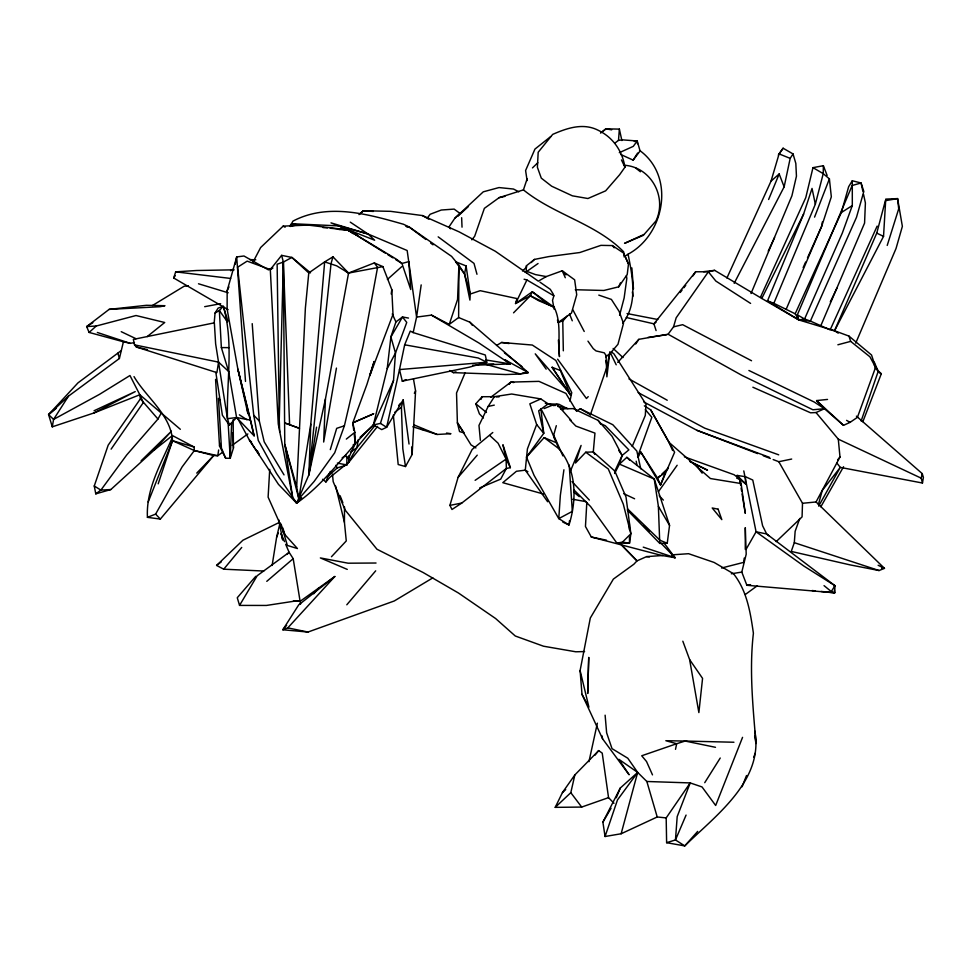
<?xml version="1.0" encoding="UTF-8"?>
<svg xmlns="http://www.w3.org/2000/svg" width="972" height="972" viewBox="0 0 972 972"><rect width="100%" height="100%" fill="white"/><g stroke="black" fill="none" stroke-linecap="round" stroke-linejoin="round"><path stroke-width="1.46" d="M272.221 267.835L268.466 269.888L243.984 256L236.706 256.924L227.156 290.737L227.132 309.157L237.861 369.093L247.957 413.853L246.791 406.624M745.281 549.35L745.293 527.662L746.204 554.186L741.794 572.071L746.873 585.29L834.669 592.811L834.972 585.703L766.653 533.956L756.07 531.793L743.787 470.91M331.464 556.749L346.275 540.93L344.428 522.268L344.513 506.91M413.173 332.582L410.269 331.1L404.668 344.793L399.492 369.579L402.287 381.146L469.209 367.209L486.802 362.216L485.307 354.999L413.173 332.582L416.587 317.091L431.471 315.122L449.234 324.393L458.626 317.54L458.93 265.271L451.579 256.365L409.212 227.023L403.465 224.253C367.89 214.132 327.953 202.711 292.949 221.118L290.191 226.148M346.895 456.524L346.834 464.968L337.187 467.921L327.916 476.438L325.912 481.978L322.546 479.281M227.898 321.125L223.305 306.302L219.356 310.518L221.361 347.575L228.627 371.45L236.597 417.547L229.368 425.068L227.472 418.677C226.427 381.401 233.948 342.691 223.305 306.302L218.117 308.124L215.055 313.045L214.205 322.777M587.963 341.148L593.212 348.596L596.055 350.941L604.305 352.836L606.03 355.473L606.88 376.844L609.675 353.213M877.145 226.099L830.161 329.873L810.393 321.076L798.85 319.946L761.793 298.453L760.821 296.46L805.776 197.62L812.981 167.646L823.357 165.714L823.235 173.648L815.338 204.217L773.834 303.3L795.181 313.798L798.85 319.946L834.535 330.759L848.957 336.093L871.544 355.023L875.59 367.295L857.426 417.328L850.075 422.358L843.502 425.335L824.45 408.702L816.589 400.573L827.524 399.431M279.705 432.115L279.268 419.552L283.362 262.063L281.625 255.357L291.879 257.434L310.53 272.853M862.929 191.545L861.083 182.991L852.177 185.482L797.344 314.843L804.573 319.01L810.393 321.076L856.502 217.303L863.816 191.472L861.083 182.991L852.298 180.768L852.31 205.554L842.287 233.146L804.573 319.01L798.85 319.946L767.528 300.87L803.601 214.071L812.033 188.422L815.338 204.217M773.153 459.549L778.791 461.712L802.508 503.289L802.07 516.897L776.178 541.623M316.568 427.17L308.865 474.846L310.785 424.181L324.66 261.893L332.959 256.827L348.559 273.059L325.426 399.055L308.865 474.846L296.618 503.156L278.454 484.348L249.415 440.097L237.435 417.96M231.676 422.626L230.23 458.298L225.674 458.249L219.526 446.051L215.577 379.347M325.426 399.055L323.676 442.029L336.446 368.084M222.612 452.235L217.801 455.722L213.694 455.552L160.344 519.072L147.428 517.347C145.934 488.26 161.668 462.757 172.554 436.865M348.559 273.059L374.329 262.926L377.586 267.336L363.2 345.315L344.392 425.809L334.72 452.77L314.102 481.492L298.854 498.818L296.667 486.948L305.378 308.112L308.78 272.938L324.66 261.893L336.701 265.842L348.559 273.059L382.883 266.62L391.789 289.607L393.016 314.345L369.749 375.775L374.184 361.535M831.619 330.164L834.535 330.759L883.536 236.378L885.747 199.114L897.593 198.604L902.368 226.355L896.038 248.492L855.725 343.128M393.332 415.068L398.192 464.531L405.494 466.536L412.14 454.459L415.579 390.963L413.477 378.995M269.718 469.379L268.114 497.142L284.82 534.527L297.432 548.548L287.348 545.438L281.09 524.066M283.204 532.607L283.387 529.643M742.559 737.347L715.671 805.484L702.027 786.943L690.205 782.922L666.184 817.914L666.622 842.688L684.75 845.907C715.696 815.52 763.858 780.808 754.855 731.151M393.514 380.526L373.37 424.91L380.441 423.415L393.514 380.526L395.483 353.03L406.758 322.425L402.493 316.981L395.92 321.926L390.89 336.956L387.221 368.607L373.37 424.91C346.87 450.158 327.005 482.003 296.618 503.156L293.994 499.523M802.508 503.289L816.055 501.965L884.471 568.341L879.077 570.54L850.002 564.866L791.257 551.428L794.306 542.68L795.145 531.307L799.762 518.465M601.206 423.865L605.337 425.748L628.872 449.89L622.153 455.443L619.443 464.118L654.253 479.062L669.55 525.378L667.229 543.275L659.769 543.409L658.384 506.363L654.253 479.062L626.855 457.326L619.443 464.118L614.62 473.473M615.057 142.993L618.496 140.369L619.371 129.118L605.896 128.839L600.538 133.091M553.833 405.64L548.196 403.866L540.821 398.933L529.837 403.842L536.653 424.497L527.419 448.906L525.293 470.156L547.637 501.746M586.809 502.536L585.46 526.484L591.316 537.018L661.142 555.328L675.066 557.721L664.338 543.421M308.865 474.846L331.051 263.558L332.959 256.827M606.054 356.809L606.03 355.473M569.155 523.556L569.483 520.713M625.567 257.483L628.495 263.983L627.232 274.456L618.702 286.825L603.855 290.47L575.29 289.729M134.525 344.866L218.542 362.131L216.902 372.628L136.384 347.016L134.525 344.866L133.358 339.398L214.35 322.838L215.638 343.857L227.472 418.677L236.597 417.547L250.594 420.135L254.129 435.845L236.597 417.547M391.218 294.006L391.789 289.607M563.918 469.78L560.346 495.331L558.779 518.611L568.997 524.977C576.967 499.608 576.7 469.986 558.912 448.724C553.068 435.322 547.977 421.605 540.869 408.677L543.749 433.378L526.496 457.083L534.041 475.308L558.779 518.611L572.338 511.369L569.203 465.066M421.18 284.905L416.587 317.091L407.159 250.509L368.145 234.058L331.002 222.867L374.633 240.23L368.145 234.058L350.285 222.151M744.248 558.05L743.629 562.387L721.576 568.025M218.651 449.975L217.801 455.722L194.339 450.558L172.518 440.705C171.06 414.995 146.152 397.414 134.002 376.601M822.361 221.908L821.705 226.197L786.069 309.521M180.342 429.296L139.822 394.753L93.956 412.966L52.281 426.83L48.6 414.631L68.465 396.163L119.398 358.486L123.42 341.78L130.272 343.347L134.44 342.569M272.124 565.449L276.619 537.237L280.045 522.936M310.785 424.181L298.854 498.818L284.772 444.313L283.362 262.063L291.879 257.434L308.78 272.938M836.831 462.964L840.27 467.386L922.464 483.023L923.4 477.41L922.221 473.607L856.405 416.138M52.281 426.83L53.582 419.418L68.465 396.163M358.34 439.49L356.87 447.776L346.834 464.968L337.345 463.085M590.308 415.008L607.038 366.663L609.59 353.091M666.184 817.914L657.218 816.978L646.842 781.488L637.668 772.412L618.897 759.326L629.103 774.757L602.567 738.805L581.997 694.336L580.102 670.558L590.32 618.01L613.368 579.093L633.853 564.234L637.012 560.856L646.599 556.616L663.098 555.474M345.072 455.783L348.438 458.395L348.972 455.564M464.531 273.922L466.086 265.939L455.576 261.723L464.531 273.922L470.241 294.042L469.926 300.093L464.531 273.922L458.93 265.271L457.569 299.473L449.234 324.393M235.236 264.299L236.706 256.924L245.503 381.401M569.944 401.181L571.743 392.676L555.838 360.454L532.328 345.048L501.601 342.472L496.558 345.449M734.188 283.302L784.149 186.843L790.175 158.375L793.043 153.941L783.104 148.218L779.082 153.892L771.027 181.156L726.922 278.004M675.504 749.339L676.694 743.714L685.139 741.053L733.945 742.244M588.947 761.671L597.367 723.168M922.464 483.023L921.201 478.175L922.221 473.607M608.545 797.635L581.693 807.064L555.219 807.355L570.807 792.678L574.853 774.927L598.667 750.603L602.227 753.118L608.545 797.635L614 803.273M405.494 466.536L402.821 448.821L401.424 407.292L403.198 399.857L409.03 444.034M639.515 150.356C675.552 176.187 664.872 234.386 628.082 254.202C632.529 276.753 638.094 303.385 622.773 323.251M605.058 836.503L617.475 799.932L637.668 772.412L620.258 788.073L602.895 822.142L605.058 836.503L621.132 833.757L637.668 772.412L627.791 758.221L612.02 748.647L606.637 732.827L605.119 715.185M619.577 315.293L624.133 298.003L626.818 278.539L626.442 275.647M838.229 333.141L834.535 330.759L876.744 233.134L885.383 200.669L897.593 198.604L898.711 208.81L887.217 245.43M818.4 504.504L822.276 490.435L840.27 467.386L818.679 506.133M554.805 439.563L553.676 435.177L556.312 425.7M795.181 313.798L841.339 212.54L848.653 186.697L852.298 180.768M479.731 487.908L500.702 479.135L506.363 468.468L506.096 459.1L502.913 444.739L510.385 467.666L506.363 468.468L461.797 503.034L451.992 509.486L449.915 505.379L458.067 477.41L472.161 449.453L492.792 432.504M617.718 362.386L638.847 339.337L668.08 334.222L673.535 326.847L676.172 317.795L708.357 271.82L714.639 270.35L761.793 298.453L803.601 214.071M219.526 446.051L220.304 443.439M557.442 320.043L558.171 322.473L571.487 313.069L576.712 294.771L574.646 279.827L562.253 270.787L546.264 276.57L538.33 281.163L526.447 272.853L526.071 266.049L534.466 259.415L548.767 256.596L579.822 252.526L600.927 245.357L612.372 245.576L623.502 252.999L628.495 263.983M330.298 449.611L336.689 428.336L344.392 425.809M233.146 419.722L233.438 448.043L230.23 458.298L228.104 422.419M374.074 361.584L366.942 384.377L352.824 422.808L353.711 430.171M228.128 309.655L173.709 278.004L175.677 271.844L196.599 270.508L234.155 269.827M158.193 483.837L172.518 440.705L194.108 447.011L194.339 450.558L182.092 466.949L155.617 514.115L147.428 517.347M471.845 239.829L474.664 236.281L484.372 208.348L499.134 197.656L523.434 189.88L527.128 178.812M194.108 447.011L172.421 435.541L154.548 449.769L110.832 489.548L95.778 493.849L94.26 486L108.184 445.152L140.43 398.799L139.822 394.753L129.969 375.52L99.581 394.304L53.582 419.418L48.6 414.631L77.967 382.883L120.552 351.099M861.131 421.034L878.214 371.328L874.253 362.131M637.571 456.937L651.848 417.28L645.311 409.649M539.995 282.172L550.286 289.328L553.214 294.042L553.846 295.804L552.533 300.336L554.101 309.157M664.763 473.935L660.535 484.992L640.742 451.944L638.13 457.265M862.857 421.702L881.312 373.77L875.189 367.938M814.56 217.12L829.395 178.872L823.235 173.648L812.981 167.646M276.619 537.237L278.247 533.069M742.098 786.773L746.508 775.534M753.677 757.273L755.329 753.057M290.64 226.512L291.746 223.706L339.264 225.917L368.145 234.058M148.181 502.014L172.518 440.705M616.272 797.745L620.258 788.073M768.621 199.491L779.167 173.976L784.149 186.843M570.187 471.699L581.098 445.431L575.497 463.012L585.776 452.223L593.285 451.931L614.802 471.043L626.017 496.984L630.864 533.786L629.504 543.202L616.892 543.105L590.599 506.534L574.039 490.01M751.016 293.532L791.913 195.797L796.445 176.187L795.825 163.43L793.043 153.941M821.024 325.243L864.57 223.098L865.396 202.941L863.549 194.388M465.09 372.859L456.536 392.992L457.387 422.771L459.537 431.568L464.13 432.929L457.387 422.771L471.019 444.884L475.903 447.934M480.958 399.456L482.112 396.722L494.371 396.685L511.673 394.012L540.821 398.933M686.074 815.083L675.467 839.942L666.622 842.688M632.213 446.476L645.299 415.433L645.979 404.218L613.842 353.735L611.461 352.083M618.702 286.825L620.403 282.901M803.151 267.592L805.63 262.075M807.477 257.932L821.705 226.197L831.327 196.818L829.395 178.872M348.438 458.395L355.315 443.426L354.853 432.321L352.824 422.808L373.6 413.793L352.824 422.808M614.547 471.785L622.153 455.443L612.093 436.319L598.12 420.366L573.237 408.629L560.589 408.835M768.232 251.08L774.587 237.581M227.156 290.737L228.967 286.91M553.846 295.804L526.909 279.96L515.537 303.543L530.323 295.804L532.304 291.782L554.113 307.201C561.682 322.23 557.782 340.431 559.459 356.603L558.414 339.981M327.916 476.438L330.358 471.396M494.371 396.685L488.151 406.43L478.977 425.432L480.375 440.304M555.219 807.355L562.448 792.544L574.853 774.927M830.295 301.842L836.892 288.307M253.085 261.966L260.642 247.532L283.131 226.136L308.002 225.079L347.94 229.927L357.307 235.139L339.264 225.917M387.221 368.607L395.483 353.03L390.89 336.956L402.493 316.981L408.483 318.063M414.339 393.296L415.579 390.963M816.055 501.965L839.99 457.01L838.289 439.15L816.018 412.553L810.587 412.808L752.875 387.221M567.369 315.864L563.043 320.796L558.171 322.485M745.974 549.532L756.07 531.793L803.82 566.032L834.972 585.703L831.291 591.559L824.037 585.63M95.778 493.849L100.894 490.107L126.664 455.018L157.962 419.041L161.401 412.772M820.854 506.752L843.562 466.718M602.895 822.142L611.036 808.303M334.83 576.493L298.696 604.9L282.828 629.771L287.797 627.888L334.83 576.493L300.299 601.194L296.411 600.866L266.425 605.447L239.549 605.41L257.216 575.703L289.134 552.339L285.683 544.32M403.198 399.857L386.649 427.291L381.729 429.612L373.37 424.91M620.78 154.512L633.137 160.125L637.596 153.066M704.736 782.679L720.24 758.026M173.709 278.004L175.239 275.635M693 275.878L695.648 271.759L708.357 271.82L715.854 281.066L750.603 303.41M518.805 191.788L513.508 189.042L499.013 187.56L483.278 191.824L454.835 218.25L449.125 226.707L450.413 228.833M635.712 343.967L638.847 339.337M111.112 449.149L143.297 402.602L139.822 394.753M778.329 155.058L783.104 148.218M624.935 167.22L619.614 174.753L605.629 190.852L587.914 198.519L572.362 195.822L551.646 186.199L541.283 178.131L537.394 167.281L538.184 152.252L552.691 134.391C566.955 128.097 583.103 122.618 598.047 130.199C613.077 137.368 622.347 150.927 624.935 167.22L621.46 159.918M658.372 491.783L677.156 465.26M457.8 216.282L468.468 206.465M618.496 140.369L622.748 139.871L637.219 141.001L633.27 146.359L619.298 152.689M633.137 160.125L640.074 150.988L637.219 141.001L634.279 141.487M427.571 217.679L430.183 214.253L441.288 210.025L454.155 209.102L459.829 213.293M680.242 292.487L682.065 290.118M683.887 287.748L685.71 285.367M398.605 405.652L400.44 403.331M281.625 255.357L270.313 269.584L278.259 423.986L292.596 497.154L296.618 503.156L301.685 497.713M325.912 481.978L329.593 477.592L349.106 461.955L377.561 426.404M509.097 384.377L510.92 382.093L538.998 381.364L565.898 393.393L576.615 411.29M695.648 271.759L653.913 323.834L656.088 330.589M595.01 755.159L598.667 750.603M374.828 425.687L356.87 447.776L350.746 451.968M837.585 459.914L839.99 457.01M279.11 522.523L242.915 540.225L216.61 565.425L223.718 569.191L241.724 547.443M286.643 625.288L282.828 629.771L307.99 632.043L394.268 600.975L432.819 577.878M346.797 604.791L375.69 570.831M608.727 355.132L617.973 344.282L623.489 323.421L619.103 311.368L611.388 299.412L598.788 295.111M458.067 477.41L477.24 455.151M606.188 356.821L607.707 355.072M255.794 576.311L237.265 597.731L239.549 605.41M313.701 593.795L318.609 588.145M289.863 225.808L291.746 223.706L299.412 225.31M697.677 831.4L684.75 845.907L675.467 839.942L677.192 816.614L690.205 782.922L646.842 781.488M483.424 418.021L479.39 413.829L475.794 403.805L482.112 396.722M154.548 449.769L171.424 431.179L141.11 460.825M526.496 457.083L544.15 437.619L555.814 442.503M588.23 396.637L586.456 398.52L557.624 359.166M196.745 473.109L213.694 455.552L194.339 450.558M513.544 312.838L530.323 295.804L554.113 307.201L538.549 300.627L530.323 295.804M757.407 585.679L745.269 594.524M374.013 424.703L360.053 437.351M616.892 543.105L622.444 542.133L630.864 533.786L623.295 504.152L608.302 468.978L585.776 452.223M287.056 554.392L289.134 552.339L293.192 558.681L300.555 604.11M522.523 271.018L526.86 266.802M531.21 262.574L534.466 259.415M532.474 167.901L537.82 162.737M360.393 213.512L363.334 210.73L390.61 211.337L422.431 215.565L459.1 231.846L495.27 251.226L526.447 272.853M454.835 218.25L459.477 213.974M659.721 476.061L657.534 478.066L660.535 484.992L674.604 452.235L650.705 409.856L644.351 405.846M661.896 474.057L668.444 468.03L662.965 474.178L657.534 478.066L640.742 451.944M562.448 792.544L565.704 789.568M359.008 214.618L363.334 210.73L373.382 211.446M109.143 309.375L160.088 306.715L164.961 305.706L146.444 305.305L109.143 309.375L86.666 326.568L89.096 332.436L96.277 326.009L136.007 315.523L164.705 322.497L147.209 336.591M387.378 279.45L401.715 266.668M771.027 181.156L779.167 173.976M266.778 581.341L293.192 558.681M48.6 414.631L56.34 408.228M601.559 132.411L605.896 128.839L611.692 129.847M550.772 136.517L534.952 149.081L525.597 170.525L527.103 180.598M346.324 439.089L354.853 432.321M216.61 565.425L221.349 561.792M656.064 322.218L653.913 323.834L626.26 317.492M394.644 412.383L401.424 407.292M490.69 397.329L510.92 382.093L513.872 382.543M232.223 445.273L247.86 433.937M353.055 445.055L355.315 443.426L354.245 434.593M538.051 263.509L526.885 271.382L535.523 274.614L546.264 276.57M475.126 480.338L506.096 459.1L498.101 443.22L489.803 435.517M342.168 457.836L345.85 455.321M624.012 256.827L628.082 254.202M841.339 212.54L852.31 205.554M92.838 322.716L86.666 326.568L96.277 326.009M152.446 305.512L184.109 286.254L188.398 285.817M577.174 410.634L580.308 408.75L612.822 424.728L636.842 451.069L640.755 468.82M272.913 268.041L270.313 269.584L247.155 261.128L237.593 267.227L253.753 415.263L258.248 440.401L276.437 473.267L292.596 497.154L284.772 444.313L296.667 486.948M215.055 313.045L219.356 310.518L227.424 321.829M230.534 270.702L233.171 269.293M93.956 412.966L135.23 391.607L94.053 410.767M621.132 833.757L657.218 816.978M643.756 234.556L624.546 243.352L643.306 235.358L655.918 221.009C667.424 197.17 651.033 166.868 624.194 165.24M816.018 412.553L824.45 408.702L814.366 402.104L748.902 370.478M402.287 381.146L405.992 379.602M544.101 408.592L552.242 405.251L557.029 404.401L571.05 420.269M834 586.067L834.972 585.703M449.635 370.514L453.341 372.628L456.026 371.875M837.876 344.781L850.67 341.379L869.916 356.797L875.59 367.295M673.535 326.847L682.66 324.684L751.538 360.746M499.134 197.656L504.93 196.368M488.151 406.43L494.274 405.13M778.791 461.712L791.682 459.051M449.915 505.379L461.797 503.034M290.798 226.112L296.472 225.03M204.679 306.678L220.644 303.689M647.959 337.43L666.853 334.696M453.341 372.628L505.574 374.524L520.64 374.038L528.282 372.616L469.853 322.182L458.626 317.54M746.873 585.29L750.554 584.634M731.321 573.796L741.794 572.071M703.619 271.674L714.639 270.35M824.45 408.702L812.908 409.771L741.806 375.301L668.08 334.222M522.268 373.041L528.282 372.616L505.246 359.956L510.203 363.929L472.671 365.265M672.089 554.842L688.589 553.7L714.092 562.436L733.508 573.735C746.982 590.721 750.396 612.396 753.397 633.234C749.157 670.097 752.972 706.778 755.997 743.531L754.649 736.12M110.832 489.548L100.894 490.107L94.26 486M412.881 426.781L437.133 434.46L450.935 433.706L446.525 433.05M584.573 651.568L575.788 651.787L543.506 646.21L515.282 636.004L495.623 618.532L458.48 593.029L423.014 572.447L376.966 549.241L345.194 510.118L333.177 481.626L332.473 474.142M496.315 396.916L499.073 396.855M480.314 364.148L493.776 364.014M376.043 563.019L348.11 563.201L320.359 557.928L347.271 569.398M507.226 363.941L510.203 363.929L478.844 342.946L431.471 315.122M221.361 347.575L228.93 347.648M249.731 259.597L255.782 259.803M881.713 568.255L884.471 568.341L878.141 565.267M338.961 229.538L347.94 229.927L396.394 259.184L401.958 263.461L410.719 289.51L408.86 261.602L401.958 263.461L395.531 259.475M223.718 569.191L263.764 571.038M293.459 600.72L296.411 600.866M294.297 600.866L300.299 601.194M322.935 227.545L327.357 227.97M330.298 228.25L347.94 229.927L385.24 253.085M812.07 590.526L815.083 590.83M821.109 591.438L834.669 592.811L834.401 590.113M230.595 278.442L175.677 271.844L177.524 272.087M646.599 556.616L649.466 556.956M501.601 342.472L509.097 343.541M421.471 429.308L424.424 429.745M622.444 542.133L629.504 543.202L629.455 537.188M742.098 494.019L745.281 513.337L741.101 483.558L739.643 479.147L737.128 475.417L745.439 476.705L752.765 480.047L762.607 525.779L766.653 533.956L768.731 535.73M485.842 359.944L510.203 363.929M741.101 483.558L710.423 478.54L669.028 442.382L650.705 409.856M404.668 344.793L478.285 358.024L486.802 362.216L399.492 369.579L386.649 427.291L380.441 423.415M543.421 494.007L502.779 482.683L516.436 471.274L525.293 470.156L527.893 471.712M572.86 499.292L586.116 501.661M560.637 409.139L563.529 409.686M409.212 227.023L406.235 226.452L409.212 227.023L425.858 239.477M627.062 313.555L657.813 319.509M287.797 627.888L307.99 632.043M715.489 747.31L685.139 741.053L665.844 740.713L676.694 743.714L641.727 755.766L646.538 761.538L652.491 774.878M545.328 403.283L555.279 405.555M591.316 537.018L606.492 540.201M136.384 347.016L147.477 349.616M558.11 406.235L568.025 408.605M524.102 279.231L526.909 279.96M89.096 332.436L123.42 341.78M484.821 364.063L520.64 374.038M198.495 283.775L228.189 292.779M736.752 478.236L739.643 479.147L745.536 483.813L745.439 476.705M794.306 542.68L879.077 570.54M97.346 332.473L130.272 343.347M643.245 547.139L675.066 557.721L660.814 542.996M778.718 454.835L704.724 428.166L638.167 392.615M684.361 456.816L734.212 474.786L739.643 479.147L740.628 485.101M289.607 424.715L285.063 423.063L299.485 428.36L289.607 424.715L283.362 262.063L277.142 264.226L279.268 419.552M643.853 401.995L696.96 430.341L769.508 457.362M831.291 591.559L834.669 592.811M552.145 367.331L560.382 370.49L570.661 395.337L552.145 367.331L570.661 395.337M696.96 430.341L757.625 453.608M763.275 455.771L770.322 458.468M767.528 300.87L773.834 303.3M779.082 153.892L790.175 158.375M414.096 424.946L437.133 434.46M667.229 543.275L660 540.274L627.73 509.073M524.588 271.638L525.366 271.978M374.329 262.926L382.883 266.62M838.289 439.15L921.201 478.175M623.72 493.655L634.607 498.782M562.764 522.037L568.997 524.977M121.233 331.683L136.007 338.718M876.744 233.134L883.536 236.378M566.883 408.398L558.876 404.243L548.196 403.866L538.682 410.816L543.749 433.378L536.653 424.497M283.131 226.136L285.124 227.205M628.993 378.946L667.242 400.245M422.431 215.565L428.846 219.198M846.588 420.366L850.075 422.358M878.907 372.385L881.312 373.77M580.308 408.75L590.271 414.594M387.816 254.676L392.955 257.872M345.558 271.127L349.215 273.411M239.379 414.825L246.888 419.722M347.94 229.927L353.067 233.608M438.178 236.852L474.008 263.412L476.973 274.274M430.608 243.036L432.99 244.823M544.15 437.619L558.912 448.724M504.407 352.836L521.94 366.602M635.688 168.022L640.414 171.777M523.434 189.88C554.089 214.812 595.86 223.426 623.672 251.833L623.927 255.575M547.224 303.665L532.304 291.782L515.537 303.543L516.983 298.574L480.204 290.689L470.241 294.042L466.086 265.939M475.794 403.805L486.474 412.48M573.747 492.099L579.263 496.656M671.676 554.866L675.066 557.721M251.614 442.09L249.415 440.097L259.305 454.993L257.495 450.959M816.589 400.573L843.502 425.335M218.542 362.131L228.627 371.45M613.15 348.45L623.003 357.55M220.389 400.197L218.445 398.313L221.422 448.043L225.674 458.249M737.128 475.417L745.536 483.813M626.855 457.326L629.771 460.291M634.546 516.181L636.648 518.319M643.999 525.828L649.26 531.198M620.318 543.785L637.012 560.856L621.849 545.256M627.268 510.008L659.769 543.409M569.604 419.612L575.861 426.064L594.961 433.123L593.285 451.931L594.888 454.41M253.753 415.263L259.317 421.046L264.202 441.81L284.031 474.895M659.223 495.781L663.354 500.094M155.617 514.115L160.344 519.072M571.986 481.577L589.336 500.045M565.971 274.93L562.253 270.787L565.291 277.725M157.962 419.041L140.43 398.799M567.369 390.586L535.244 353.844L546.167 369.153M612.372 245.576L614.183 247.787M469.853 322.182L472.416 325.365M696.535 465.795L702.149 473.157M570.807 792.678L581.693 807.064M229.368 425.068L222.394 415.275L215.82 372.373M689.622 659.599L702.562 678.383L698.868 712.585L689.622 659.599L682.83 641.204M598.12 420.366L600.696 424.12M618.727 450.425L622.153 455.443M874.35 365.363L878.214 371.328M658.384 506.363L669.55 525.378M581.997 694.336L588.923 707.154L580.102 670.558M584.221 331.464L572.982 310.056M506.096 459.1L510.385 467.666M609.845 351.73L616.212 364.804M557.029 404.401L558.11 406.636M335.911 465.236L337.187 467.921M392.275 313.907L395.92 321.926M553.676 435.177L562.897 455.88M669.028 442.382L672.612 450.461M284.541 541.647L281.09 533.64L282.731 540.019L278.685 519.728M569.507 313.883L572.265 320.796M340.103 495.732L342.861 502.718M823.357 165.714L827.136 175.458M848.957 336.093L850.67 341.379M282.633 527.662L284.82 534.527M797.344 314.843L798.85 319.946M117.891 353.152L119.398 358.486M250.229 418.677L237.861 369.093L254.129 435.845M335.632 486.097L344.428 522.268M619.371 129.118L621.898 140.563M636.186 461.19L636.988 465.394M602.008 735.865L602.567 738.805M605.969 360.685L607.038 366.663M741.114 488.066L741.6 491.042M348.462 457.8L349.106 461.955M632.371 291.965L632.954 296.278M637.219 141.001L637.498 143.722M631.849 267.895L633.477 288.818M252.21 323.652L259.317 421.046M411.642 446.986L412.14 454.459M232.782 432.941L233.438 448.043M461.651 217.704L462.028 227.169M562.764 320.991L563.323 350.807M629.37 523.653L629.406 529.667M588.74 657.509L587.683 693.413L588.74 657.509M718.114 509.17L712.209 507.979L721.819 519.631L718.114 509.17M707.458 470.156L690.059 461.53L707.458 470.156"/></g></svg>
